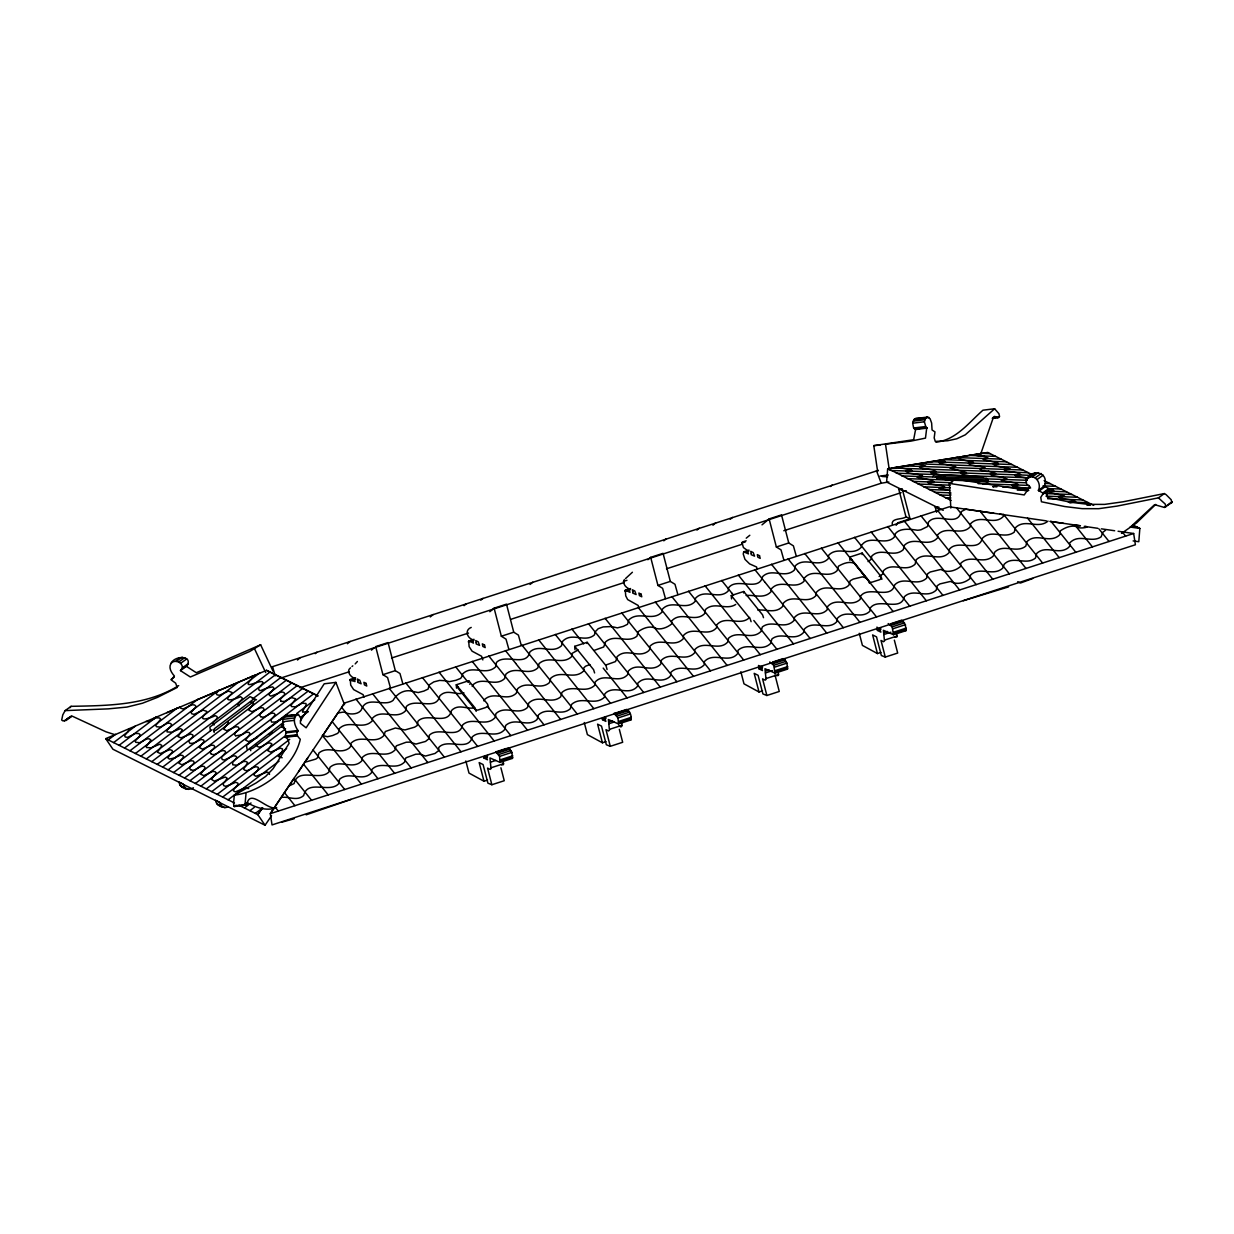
<?xml version="1.0" encoding="UTF-8"?>
<svg xmlns="http://www.w3.org/2000/svg" width="1234" height="1234" viewBox="0 0 1234 1234"><rect width="100%" height="100%" fill="white"/><g stroke="black" fill="none" stroke-linecap="round" stroke-linejoin="round"><path stroke-width="1.5" d="M404.953 760.159L405.94 757.83L415.704 754.221L419.406 754.082L425.499 756.056L435.031 753.465L438.687 750.596L438.749 747.495C447.263 737.747 468.689 752.385 472.252 736.883C481.846 728.106 495.914 739.922 505.045 729.171L505.616 725.499C515.38 716.723 527.504 728.091 537.098 719.484L538.456 714.918C548.282 705.925 560.421 717.139 570.247 708.84L571.62 704.367C581.708 695.498 594.788 706.496 604.537 697.133L604.598 694.248L606.28 692.428C616.182 685.101 628.862 696.547 637.623 686.166L637.731 683.235C647.063 673.286 659.403 685.225 669.476 676.972L670.787 675.353L670.725 672.499C680.597 662.257 694.85 675.152 704.429 664.586L704.275 661.717C713.591 651.259 728.908 664.324 737.701 653.542L738.086 650.225C747.897 641.557 761.054 652.909 770.633 643.423L771.96 638.904C781.924 631.191 794.187 642.359 803.658 632.425L803.889 629.633C813.221 618.974 827.382 631.484 836.775 621.751L837.022 618.697C846.385 608.053 860.237 620.609 869.862 611.231L870.201 608.146C877.991 597.025 900.82 612.342 904.383 596.701C913.823 587.692 926.379 599.292 936.236 590.13L937.208 585.734L939.938 583.913L950.566 581.415C956.751 585.332 965.358 582.803 970.371 578.222L970.325 575.306C979.889 565.727 992.753 577.003 1002.687 568.211L1004.214 564.216C1013.129 555.115 1025.994 565.912 1035.48 558.03L1036.683 553.464C1046.447 544.317 1058.402 555.871 1068.644 547.449L1069.878 545.875L1069.6 543.083C1078.824 532.949 1091.319 543.67 1101.16 536.821L1102.795 532.332L1105.494 530.296M616.707 658.879L615.457 661.594L605.894 665.003M614.162 713.267L614.671 714.224L627.073 710.198C630.358 710.784 631.793 716.877 630.898 719.931L618.496 723.957L608.377 719.515L609.473 730.235L608.532 730.96L605.987 729.68L610.29 746.308L622.676 742.282L619.329 729.356M784.176 659.172L786.953 663.136L787.477 669.121L775.091 673.147L764.957 668.705L766.052 679.425L765.111 680.15L762.566 678.87L766.869 695.498L779.256 691.472L774.967 674.844M902.501 620.764L905.386 624.697L905.91 630.697L893.509 634.723L883.39 630.265L884.485 641.001L883.544 641.711L880.999 640.446L885.287 657.074L897.689 653.048L894.341 640.122M395.343 748.174L396.392 745.799L406.217 742.22L409.858 742.128L415.966 744.071L425.529 741.449L429.093 738.595L429.17 735.479C437.731 725.808 459.11 740.4 462.673 724.882C472.267 716.136 486.35 727.983 495.436 717.17L495.929 713.607C505.678 704.676 517.894 716.152 527.52 707.483L528.862 702.917C538.718 693.894 550.873 705.154 560.668 696.84L562.025 692.367C572.113 683.543 585.209 694.557 594.942 685.132L594.989 682.248C604.182 671.527 618.913 685.194 628.029 674.18L628.137 671.25C637.469 661.301 649.809 673.27 659.881 665.003L661.193 663.383L661.115 660.514C670.987 650.287 685.24 663.182 694.819 652.616L694.665 649.732C703.982 639.243 719.299 652.354 728.091 641.572L728.476 638.256C738.271 629.571 751.429 640.94 761.008 631.469L762.334 626.934C772.283 619.267 784.531 630.435 794.048 620.471L794.28 617.663C803.581 606.989 817.756 619.499 827.166 609.812L827.412 606.742C836.76 595.991 850.642 608.547 860.237 599.277L860.592 596.176C868.428 585.132 891.01 600.387 894.758 584.762C904.167 575.646 916.754 587.261 926.595 578.175L927.582 573.779L930.251 571.99L940.894 569.429C947.11 573.347 955.687 570.848 960.762 566.283L960.684 563.383C970.217 553.727 983.082 565.002 993.015 556.287L994.049 554.714M486.026 755.979L487.445 759.789L484.006 758.077L484.021 756.643L487.569 755.486M604.459 717.556L605.863 721.366L602.439 719.653L602.454 718.203L606.002 717.062M759.018 668.843L758.54 665.496L761.039 666.746L762.458 670.556L759.018 668.843L762.55 667.687M879.472 628.307L880.875 632.132L877.436 630.404L876.973 627.057M355.577 677.774L350.255 679.487L350.718 685.117L353.649 689.605L363.151 694.68L363.891 697.333M473.995 639.335L468.689 641.063L469.136 646.678L472.082 651.182L481.584 656.257L482.849 659.928M630.574 588.525L625.268 590.253L625.731 595.868L627.674 599.585L638.163 605.447L638.749 607.76M273.022 671.173L260.636 644.78L249.684 651.506L190.345 677.003L180.442 670.617L186.396 666.329C194.278 655.624 174.919 654.776 171.002 663.46C168.271 667.81 171.464 672.7 174.395 676.016L171.187 679.919L175.629 683.142L177.233 687.446L157.613 697.318L142.404 703.257L126.886 707.082L108.176 708.871L65.109 710.614L62.78 714.887L61.7 720.008L62.672 720.795L66.142 720.394L72.112 716.106L106.109 731.855L114.7 734.6M896.1 525.314L897.689 522.83L910.029 518.82L902.733 490.762L898.645 488.726L905.957 516.784L910.029 518.82M861.27 545.767L861.317 547.217C852.262 557.151 837.562 545.32 828.477 555.485L828.6 558.323C818.867 568.936 805.278 556.21 795.375 565.727L794.357 570.123C784.485 579.116 771.975 567.455 762.612 576.602C758.972 592.505 736.389 576.756 728.507 587.955L728.214 590.978C718.651 600.557 704.83 587.924 695.359 598.428L695.143 601.405C685.95 611.462 671.82 598.891 662.272 609.272L662.103 611.956C652.663 622.121 638.904 610.475 628.924 619.777L627.504 624.296L623.293 626.363L617.386 627.875L611.725 626.579M771.173 589.898L771.204 589.019C780.412 578.252 794.542 590.685 804.059 581.229L804.229 578.931M992.83 418.449L999.571 416.537L998.908 413.668L994.635 408.762L965.281 434.815L956.797 438.78L947.681 440.754L935.279 441.417L934.184 437.9L934.971 431.885L932.056 429.972L931.639 423.061L930.066 418.696L927.258 417.107L915.566 418.542L914.024 419.498L912.682 423.2L913.638 428.013L915.582 429.525L913.654 439.72L873.795 445.644L877.636 471.481M914.286 428.722L926.765 427.55L925.485 438.116L910.815 441.14L885.503 444.209L889.328 470.046M180.087 706.835L180.365 708.023L183.095 708.995L192.041 704.784L194.556 704.953L195.836 706.095L195.496 707.421L191.147 712.28L191.64 713.746L193.985 714.363L203.116 710.152L206.695 711.339L206.587 712.65C195.712 722.476 209.888 718.496 215.179 715.658C220.562 716.954 214.238 720.656 212.88 722.816L214.084 724.99M1133.013 525.005L1139.846 528.43L1138.797 541.711L1133.12 540.908M462.519 675.476L460.668 678.392L455.948 680.289L449.315 681.677L446.43 680.952M595.081 631.916L598.212 628.708L603.133 626.918L611.678 626.548M355.392 679.456L351.844 680.597L355.006 681.554L353.726 677.929C349.824 676.34 346.338 670.525 350.471 667.856M276.647 807.56C267.315 811.293 249.299 787.014 246.877 804.938L234.321 806.558L233.535 803.781L234.306 795.143L256.256 782.865L265.665 776.417L273.177 768.581L289.126 743.346L287.769 739.151L285.069 736.821L286.242 731.885C283.218 727.458 280.427 719.946 285.363 715.951L298.427 714.471L300.865 718.419L300.356 723.263L306.109 727.798L335.879 682.371L324.203 683.806L300.34 720.918M234.306 795.143C262.117 791.966 294.232 766.499 300.294 739.289C297.625 736.497 295.636 734.384 297.918 730.466C294.895 726.039 292.103 718.527 297.055 714.517M500.911 767.779L504.243 780.721L491.857 784.731L487.553 768.119L490.099 769.384L491.039 768.659L489.944 757.938L500.078 762.396L512.465 758.37L511.956 752.37L508.13 747.681M936.791 479.085L937.516 477.142L939.167 476.694L986.814 478.298L988.187 480.797M1139.846 528.43L1130.406 527.088L1154.592 504.675L1164.372 507.436L1171.791 502.577L1171.189 499.739L1166.068 494.618L1164.387 493.569L1158.402 497.857L1117.079 506.094L1098.599 508.701L1082.095 508.655L1064.834 506.557L1041.434 501.775L1040.771 497.348L1043.332 493.307L1038.365 490.361L1044.35 486.073C1049.579 472.468 1032.272 467.809 1026.009 479.81L1026.734 484.515L1029.974 486.674L1024.205 494.942L949.409 483.419L950.843 508.053M804.213 578.9L804.337 578.129C813.499 567.285 827.412 579.81 837.099 570.694L838.503 566.144C843.501 563.306 850.211 560.591 855.471 564.015M625.268 590.253L630.003 592.305L628.723 588.695C625.268 587.23 622.183 582.649 624.311 579.625M757.167 569.337L756.596 567.008L749.624 563.892L744.966 559.341L743.223 553.989L743.701 551.829L748.436 553.881L747.156 550.256L743.408 547.541L741.958 542.389M1038.365 490.361C1041.928 483.358 1034.894 473.038 1027.197 478.175M994.049 554.683L994.589 552.292C1003.443 543.13 1016.338 553.912 1025.809 546.091L1027.043 541.525C1036.776 532.332 1048.73 543.855 1058.973 535.525L1060.268 533.936L1059.975 531.144C1064.834 527.581 1072.547 524.188 1078.454 527.412C1079.966 528.985 1091.627 526.748 1085.072 526.486M925.978 427.288L924.374 421.766L925.716 418.048L927.258 417.107M763.507 617.694L762.581 614.871L743.747 591.487L743.655 592.999M245.998 793.709L245.211 802.347L245.412 804.506L246.877 804.938M503.194 760.113L503.441 764.648L501.652 764.941M621.627 721.674L621.859 726.209L620.918 726.934L618.944 725.947M778.207 670.864L778.453 675.399L776.664 675.692M896.64 632.44L896.871 636.975L895.082 637.268M932.765 476.632L934.246 474.627L983.606 476.895M583.883 670.124L583.636 670.972C573.964 680.458 560.853 669.43 550.765 678.191L549.408 682.649C539.659 691.133 527.504 679.795 517.617 688.726L516.259 693.277C506.68 702.177 494.34 690.531 484.576 699.508L483.944 700.943M861.286 545.721C869.43 533.659 885.272 546.832 894.511 536.898L894.542 535.016M500.078 762.396L499.554 756.396L495.744 751.691M618.496 723.957L617.987 717.957L614.748 714.208M775.091 673.147L773.703 665.327L769.738 661.979M893.509 634.723L892.136 626.887L888.171 623.556M472.236 686.474L472.792 684.978C482.54 675.846 495.019 687.631 504.583 678.607L505.955 674.072C515.843 665.249 527.998 676.602 537.731 667.995L539.104 663.553C549.192 654.822 562.272 665.866 571.928 656.349L571.959 653.449L578.191 649.948M980.336 455.084L993.54 416.922L994.65 416.367L997.843 417.832M175.999 661.223L179.269 657.66M171.002 663.46C175.722 657.568 186.766 665.373 180.442 670.617M1165.806 506.881L1165.205 504.043L1158.402 497.857M282.216 724.728L281.846 727.104L283.897 728.029M488.649 707.946L487.569 704.105L468.75 680.736L456.272 684.777L456.534 688.156M468.673 680.752L468.596 681.908M607.082 669.522L606.002 665.681L587.168 642.297L574.705 646.338L574.967 649.732M587.091 642.328L587.029 643.469M743.67 591.518L731.284 595.528L731.546 598.922M881.924 579.255L880.999 576.432L862.18 553.063L849.702 557.105L849.979 560.483M862.103 553.079L862.088 554.575M1044.35 486.073L1049.316 489.003L1046.756 493.06L1047.419 497.472L1070.803 502.269L1088.064 504.351L1104.569 504.397L1123.048 501.806L1164.387 493.569M307.945 757.614L298.597 771.558M322.614 735.757L324.203 733.397M324.619 732.749L338.131 712.62M311.554 800.28L294 778.392L270.308 813.669L272.035 824.929L1135.388 544.765L1133.66 533.504L1118.081 531.252M341.988 706.866L344.826 702.778M262.503 807.776L257.813 814.641L265.048 825.237L271.542 815.736M262.148 808.301L257.813 814.641L239.026 805.247M1031.979 475.522L1033.166 473.871M70.014 707.699L71.063 706.326C107.774 705.586 146.368 705.617 178.699 685.626M236.064 805.278L234.321 806.558M127.781 731.855L129.076 729.109M213.035 776.973L211.461 779.317L214.192 781.122L225.313 777.034L227.071 778.145L225.159 781.446M250.687 679.811C242.034 689.945 257.906 680.582 262.225 681.677L263.089 682.757L260.744 685.888M225.868 726.055L223.693 729.186L226.763 730.744L235.694 726.733L238.177 726.98C241.741 729.973 231.514 732.718 235.601 735.742M260.929 713.129L259.618 715.165L260.729 716.692M127.719 731.916L124.603 735.603L125.205 737.053L127.781 737.315L135.339 733.474L138.732 733.505L140.09 734.693L139.643 736.158L135.185 740.894L135.725 742.282L139.735 742.729L146.599 738.981L149.113 738.78L150.841 739.86L149.175 743.053M250.733 679.749L251.227 679.224A5.692 1.712 -34.3 0 0 252.029 677.898L251.566 676.402M169.582 755.007L172.467 752L172.174 750.488L170.045 749.655L165.186 751.491M260.991 713.067L264.153 709.55L263.289 707.93L260.821 707.684L251.952 711.694L248.821 710.182L250.934 707.051M218.757 690.377L216.181 693.554L217.045 694.865L219.451 695.266L228.491 691.055L231.884 692.444L231.606 693.77C220.763 703.519 235.37 699.308 240.507 696.655L242.62 698.398L239.597 701.915M66.142 720.394C65.957 718.342 75.043 714.687 70.261 716.707M239.535 701.976L237.961 703.889L239.026 705.848M283.11 696.315L283.743 695.668A4.843 1.45 -34.3 0 0 284.776 694.14C284.576 690.839 279.424 692.089 277.681 693.616M245.767 765.82L247.648 762.504L245.859 761.409L243.407 761.579L236.758 765.203L232.779 764.818L232.624 762.411L236.974 757.398L235.601 756.01L233.272 755.856L224.357 760.036L222.213 759.573L221.488 757.337L225.76 752.324L224.85 750.874C219.945 749.1 216.444 756.365 211.446 754.205M169.552 755.038L167.978 758.031L169.459 759.095L174.858 757.861M201.589 744.457L204.227 741.341L203.517 739.968L201.003 739.444L193.939 743.084L190.067 743.485L188.648 741.171L193.044 736.42L192.812 734.893L190.699 734.045L185.81 735.865M225.884 726.039L228.506 722.954L227.827 721.582M213.081 776.926L216.366 773.024L215.009 771.62L212.664 771.466L203.78 775.646L200.633 774.15L205.153 767.934L204.258 766.484C199.337 764.71 195.851 771.975 190.869 769.815M272.035 691.025L273.979 688.202L272.699 686.86L266.945 688.032M271.943 691.117L269.351 693.863L269.213 695.143L270.709 696.161L277.635 693.647M225.097 781.508L223.153 783.621L223.724 785.657L225.621 786.289L229.524 785.009M250.996 706.989L253.602 703.982L253.047 702.609L250.61 701.961M283.049 696.362L280.257 699.277L280.982 701.359M245.72 765.882L243.561 769.198C248.096 774.227 253.633 764.016 258.446 767.533L257.86 770.17L254.497 773.548L254.065 775.153L255.885 776.294L267.161 772.083L269.213 772.854L269.506 774.412M149.113 743.13L146.399 745.999L146.445 747.511L151.072 747.835L159.834 744.195L161.7 745.321L161.345 746.555L157.412 752.216L160.281 753.511L165.125 751.537M201.558 744.488L199.414 747.573L202.438 749.146L211.384 745.151L213.883 745.382C217.462 748.375 207.219 751.136 211.338 754.144M1155.718 504.413L1136.529 522.954L1121.49 533.397M260.652 685.965L258.369 688.618L259.356 690.516A8.252 2.468 -34.3 0 0 260.775 690.5L266.945 688.048M352.014 666.514L352.801 665.836M471.218 627.412C464.786 629.818 466.73 637.238 472.144 639.505L473.424 643.115L470.37 641.51L473.825 640.415M625.468 578.623L632.41 572.237M297.487 660.005L300.309 657.614M315.194 653.681L316.907 652.231M347.417 643.747L350.147 641.449M430.296 616.938L433.196 614.501M464.077 605.678L466.39 603.719M480.751 600.233L482.988 598.336M530.08 584.469L532.795 582.186M663.799 540.831L666.036 538.949M696.948 530.096L699.231 528.167M712.943 525.221L715.828 522.784M730.219 519.283L732.472 517.385M830.389 486.504L832.117 485.055M371.419 650.148L374.257 647.788M489.836 611.725L494.109 608.177L506.495 604.151L513.745 632.209L518.403 635.094L521.272 645.336M647.85 559.727L650.688 557.352L663.074 553.341L670.324 581.399L674.983 584.284L677.852 594.526M762.01 524.851L769.121 518.928L781.508 514.902L788.757 542.975L793.4 545.86L796.269 556.102M355.176 663.907L357.397 661.486M746.231 538.178L749.809 535.263M749.655 617.416C740.184 627.011 725.746 614.578 716.707 624.898L716.769 627.458C707.977 638.24 692.66 625.098 683.327 635.618L683.497 638.487C673.918 649.053 659.696 636.235 649.794 646.354L649.855 649.207L648.606 650.842C638.641 659.049 626.548 647.279 617.031 656.766L616.692 658.848M108.191 739.876L115.502 734.323M113.621 742.59L135.185 726.255M119.081 745.321L156.703 716.8M124.526 748.051L177.326 708.007M129.971 750.766L197.903 699.262M135.431 753.48L218.572 690.438M140.877 756.211L239.165 681.692M146.337 758.941L259.757 672.916M151.782 761.656L270.153 671.913M157.227 764.37L275.598 674.628M162.672 767.101L211.97 729.726M252.723 698.814L281.043 677.343M168.132 769.831L286.489 680.073M173.578 772.546L291.949 682.803M178.992 775.245L297.363 685.502M184.545 778.022L302.916 688.279M189.959 780.736L308.33 690.978M195.404 783.451L313.791 693.709M200.864 786.181L283.866 722.121M269.382 734.23L272.004 732.24M296.731 713.499L314.793 699.801M283.774 724.713L253.417 747.758A2.761 0.833 -34.3 0 1 250.61 748.822L249.792 748.421M206.309 788.896L285.578 728.8M300.957 717.139L308.315 711.571M211.754 791.626L284.283 736.621M217.199 794.341L289.712 739.367M222.66 797.071L286.658 748.529M228.105 799.786L279.1 761.131M244.455 807.961L251.026 802.964M249.9 810.676L254.25 807.391M255.345 813.407L262.672 807.854M65.109 710.614L71.063 706.326M64.307 720.995L68.765 717.772M176.261 661.439L182.216 657.151M178.791 661.979L184.745 657.691M180.735 663.244L186.689 658.956M182.416 667.841L188.37 663.537M180.858 669.769L187.861 664.632M171.202 679.332L174.179 677.188M949.409 483.419L955.394 479.131L1028.231 490.469M1029.295 477.08L1035.28 472.792M1026.009 479.81L1030.483 476.586M1032.334 476.879L1038.318 472.591M1035.249 477.774L1041.234 473.486M1037.177 479.486L1043.162 475.198M1038.966 491.132L1044.936 486.844M1043.039 492.767L1049.008 488.463M1043.332 493.307L1049.316 489.003L1052.818 490.006M1043.362 493.862L1049.332 489.574M1164.372 507.436L1172.3 501.606M1048.021 521.118C1037.902 529.571 1025.315 518.218 1015.613 527.55L1014.24 532.147C1004.183 539.829 991.966 528.692 982.341 538.271C978.732 553.248 957.245 538.811 949.301 549.408L949.409 552.277C939.814 563.059 926.009 550.21 916.152 559.82L915.088 564.231C905.232 573.085 892.552 561.362 883.343 570.818L883.158 573.748L879.117 576.509M275.753 749.948L270.755 752.154L267.809 750.673L271.866 743.979C266.976 739.474 260.297 751.599 256.363 745.135M185.732 735.911L180.904 737.886L178.005 736.605L182.308 729.741L180.488 728.584L171.727 732.194L167.068 731.932L166.976 730.42L171.356 725.577L171.464 724.265L169.798 723.186L167.269 723.325L160.405 727.088L156.394 726.703L155.777 725.345L160.713 719.144L159.402 717.926L156.024 717.833L148.543 721.659L145.859 721.458M275.83 749.902L280.457 748.205L282.478 748.915L282.385 751.475L278.282 756.473L282.17 757.769M174.873 757.846L180.411 755.054L182.91 755.594L183.635 756.966L178.822 763.167L181.845 764.772L190.792 760.761L193.291 761.008C196.869 763.985 186.612 766.746 190.746 769.754M241.432 734.909L246.414 732.271L249.145 732.456L250.039 733.906L245.489 740.107L248.605 741.634L257.52 737.454M241.386 734.924L235.725 735.803M229.539 784.994L235.694 782.279L237.884 783.174L238.162 784.423L233.874 789.205L233.473 790.809L235.339 791.919L244.563 788.002L248.666 788.526M260.636 644.78L196.299 672.715L186.396 666.329M193.414 787.77C188.617 791.256 179.532 788.171 179.023 781.986L183.095 784.022L185.717 788.757M868.073 561.609L871.435 559.156L871.62 556.256C880.783 546.724 893.416 558.462 903.288 549.685L904.399 545.274C914.24 535.587 927.983 548.405 937.67 537.746L937.578 534.893C946.756 524.743 961.394 536.821 970.402 526.579L970.572 523.74C980.336 513.498 994.342 526.424 1003.643 516.136L1003.612 514.408L1042.622 563.043M350.996 799.447L306.125 814.826M282.524 718.435L275.799 722.029L271.511 722.075L270.925 719.792L275.167 714.841L274.257 713.406C269.336 711.632 265.834 718.898 260.852 716.753M218.973 690.5L197.934 699.447M266.436 670.309L317.693 695.729M180.272 706.943L166.806 712.681M154.096 718.08L156.888 716.892M222.953 688.803L238.918 682.016M240.106 681.507L247.648 678.299M248.049 678.129L252.384 676.294M252.924 676.062L256.055 674.72M265.048 825.237L112.926 749.239L105.708 738.642L266.575 670.309L318.033 696.007M219.436 690.3L222.182 689.127M308.099 711.524L302.746 712.203A8.252 2.468 -34.3 0 1 302.5 711.339L306.155 705.2L305.986 703.488L302.083 703.241L295.389 706.866L291.455 706.527L291.008 705.277L295.728 698.83L291.764 697.642A4.843 1.45 -34.3 0 0 289.543 698.567L284.53 701.406L281.09 701.406M965.929 509.21L961.918 511.246A5.707 3.023 -8.7 0 0 960.854 512.604C956.797 527.365 936.837 511.74 928.431 522.167L927.536 526.532L921.104 529.71A8.36 4.442 -8.7 0 1 917.263 530.219C909.72 529.062 898.784 527.597 894.527 534.939M275.275 675.831L272.498 666.653M1032.719 578.53L1020.456 583.034L1017.741 581.677M1170.356 503.133L1171.791 502.577M589.914 664.555L585.502 666.237L583.682 668.072L583.898 670.093M735.726 604.459C726.024 610.768 714.563 601.066 705.432 609.565L704.845 613.421C695.066 623.432 681.23 610.491 671.62 621.026L671.79 623.864C667.486 627.427 660.144 630.559 654.683 627.936M272.097 666.807L878.377 470.339M280.211 678.253L881.23 483.219L888.819 481.985M742.621 541.957L746.154 540.801M623.417 581.445L626.965 580.288M741.85 543.006L745.382 541.865M299.877 687.785L349.376 671.712M391.533 658.031L468.519 633.057M510.675 619.375L624.327 582.494M666.483 568.812L741.634 544.425M783.806 530.743L901.113 492.674M743.701 551.829L749.007 550.102M349.808 680.273L355.114 678.546M468.241 641.85L473.548 640.122M624.82 591.024L628.368 589.883M351.86 679.996L355.392 678.839M626.872 590.762L630.404 589.605M745.29 552.323L748.837 551.182M395.312 670.648L388.078 642.575L375.676 646.601L382.926 674.674L395.312 670.648L399.97 673.517L402.839 683.775M494.109 608.177L501.343 636.235L513.745 632.209M650.688 557.352L657.938 585.425L670.324 581.399M769.121 518.928L776.356 547.001L788.757 542.975M905.957 516.784C902.949 519.792 891.102 517.678 892.275 524.296M1046.386 520.871L949.255 506.804L344.564 703.025L270.308 813.669L1133.66 533.504M495.867 751.861L506.495 748.406M614.301 713.422L626.687 709.411L627.073 710.198M772.654 662.041L783.282 658.586M891.087 623.617L901.699 620.162M496.253 752.647L506.866 749.208M759.033 667.393L762.581 666.252M773.024 662.843L783.652 659.388M877.467 628.97L880.999 627.813M891.457 624.404L902.085 620.964M294.232 818.697L281.707 822.23M1008.564 586.89L963.291 600.757M497.657 753.033L510.043 749.023M616.074 714.609L628.476 710.583M772.654 663.799L785.055 659.774M891.087 625.376L903.473 621.35M484.006 758.077L487.553 756.936M602.439 719.653L605.971 718.496M877.436 630.404L880.983 629.263M498.69 754.56L511.092 750.534M617.123 716.136L629.51 712.111M773.703 665.327L786.089 661.301M892.136 626.887L904.522 622.877M499.554 756.396L511.956 752.37M617.987 717.957L630.373 713.946M774.566 667.147L786.953 663.136M893 628.723L905.386 624.697M608.994 721.859L612.542 720.702M765.589 671.049L769.121 669.892M884.007 632.61L887.554 631.469M490.407 762.165L495.713 760.452M608.825 723.741L614.146 722.013M765.419 672.931L772.499 670.633M883.837 634.507L890.917 632.209M500.402 759.805L512.789 755.779M618.82 721.381L631.222 717.355M775.415 670.571L787.801 666.545M893.832 632.132L906.234 628.106M500.464 761.332L512.866 757.306M618.897 722.908L631.284 718.882M775.476 672.098L787.863 668.072M893.91 633.659L906.296 629.649M491.255 767.718L503.657 763.692M609.689 729.279L622.075 725.253M766.268 678.469L778.654 674.443M884.701 640.045L897.087 636.019M465.835 760.962L468.982 773.07L483.99 781.23L487.538 780.073M584.268 722.522L587.399 734.631L602.423 742.791L605.956 741.649M740.847 671.712L743.979 683.821L759.003 691.981L762.55 690.839M859.265 633.289L862.412 645.397L877.436 653.557L880.968 652.4M289.126 785.857L294.124 783.559C297.857 767.008 319.776 781.616 329 771.852L329.987 767.301C339.982 758.509 352.77 770.71 361.978 760.668L362.071 757.707C371.419 747.804 385.718 759.913 395.25 749.732L395.358 748.205M594.202 650.38L603.75 646.955L605.339 642.143C614.779 633.181 627.042 644.055 636.945 636.204L638.101 631.731C642.498 628.507 649.177 625.607 654.575 627.859M746.138 595.528C754.298 594.464 763.615 599.369 770.972 591.826L771.173 589.929M757.861 610.136C766.005 609.118 775.353 613.961 782.695 606.418L782.942 603.642C792.135 592.798 806.326 605.354 815.813 595.791L816.06 592.706C825.299 581.831 839.213 594.372 848.853 585.255L850.257 580.72L853.296 579.07L862.581 576.833L865.605 577.805M463.922 692.891C455.701 695.745 447.202 688.279 439.798 695.899C436.312 711.509 415.195 697.457 406.387 706.465L405.462 710.954C395.327 720.517 381.846 708.131 372.344 718.311L372.282 720.826C362.827 730.821 348.775 719.021 339.149 728.723L339.011 731.669L337.622 733.397L332.656 735.51L327.442 736.729L322.336 735.449L361.361 784.114M337.854 713.021L342.805 712.157A5.707 3.023 -8.7 0 1 345.134 712.404C350.286 715.257 360.559 714.378 362.009 708.177C367.177 696.932 381.429 705.277 390.237 701.976A8.36 4.442 -8.7 0 0 393.152 700.295C396.716 693.631 404.968 688.942 412.511 691.364M849.702 557.105L868.613 580.458L869.538 583.281M731.284 595.528L750.179 618.882L751.105 621.705M574.705 646.338L593.6 669.692L594.603 672.946M456.272 684.777L475.183 708.131L476.17 711.37M1025.747 480.736L1027.074 480.427M474.442 707.822C466.591 709.55 458.493 703.334 451.474 710.553C447.942 726.178 426.733 711.987 418.017 721.165L417.107 725.623L414.593 727.165L404.953 729.942L395.374 728.014L385.27 731.531L383.959 735.495C374.442 745.413 360.39 733.582 350.826 743.423L350.703 746.369L349.16 748.128C339.427 755.316 328.568 745.028 318.912 752.987L317.77 757.583L315.858 759.064L304.798 762.288M876.479 470.663L881.23 483.219M935.974 442.188C956.057 440.014 968.783 422.645 982.943 410.197L994.635 408.762M222.29 807.036L219.667 802.301L215.595 800.264C215.904 805.694 223.138 808.486 227.781 807.159M958.34 457.613C956.165 460.452 984.624 462.164 968.459 463.352L970.634 464.94L983.513 466.992L985.303 467.979L984.578 468.426C974.675 467.856 983.143 472.144 988.635 471.342M888.064 468.658L951.121 500.464M891.426 468.118L915.227 464.246M962.597 456.472L981.539 453.433M957.63 457.336L917.217 463.907M982.866 484.268L988.804 483.466L985.704 481.923L972.855 479.81M1028.554 490.314L1024.405 490.53M922.184 418.172L915.566 418.542M925.515 417.755L928.863 417.339M914.024 419.498L925.716 418.048M913.083 421.164L924.775 419.714M912.682 423.2L924.374 421.766M992.229 418.311L998.908 417.478M913.638 428.013L925.33 426.578M915.073 428.985L926.765 427.55M915.582 429.525L927.274 428.09M880.012 476.062L888.357 475.028M298.427 714.471L285.363 715.951M283.913 717.201L295.605 715.782M282.925 719.36L294.602 717.926M282.679 721.782L294.371 720.347M286.242 731.885L297.918 730.466M286.257 732.857L297.934 731.423M285.008 736.204L296.7 734.77M285.069 736.821L296.762 735.387M285.285 737.315L296.962 735.896M244.409 804.26L247.756 803.858M233.735 805.941L245.412 804.506M275.028 808.255C265.156 810.923 255.376 807.375 246.893 802.486M282.771 797.272C289.882 796.763 297.055 801.236 303.657 795.606C307.42 779.055 329.262 793.524 338.563 783.852L339.535 779.317C349.53 770.463 362.318 782.68 371.573 772.685L371.665 769.707C380.967 759.758 395.281 771.882 404.845 761.748L404.968 760.175M880.181 445.058L873.795 445.644M958.371 457.613L963.199 457.29L962.659 456.503M950.92 492.906L949.44 493.291L950.766 494.263M1062.073 496.7L1064.757 496.253L1047.913 491.78L1053.898 490.962L1052.941 490.068M933.089 471.943L930.683 472.699L939.814 474.704M1061.888 496.7L1058.541 496.993L1061.703 498.706L1072.145 500.017L1075.647 501.575L1069.863 502.978M933.182 471.943L936.082 471.527L932.518 469.846L922.245 468.426L919.392 466.868L925.654 466.097L916.476 463.753L1017.448 467.27M898.645 488.726L902.316 488.849M902.733 490.762L906.388 490.885M936.591 512.264L935.218 507.004L938.889 507.112M981.369 453.356L990.192 453.665M969.615 455.469L995.637 456.379M955.687 457.521L1001.098 459.11M942.822 459.619L1006.558 461.824M929.989 461.686L1011.988 464.539M904.26 465.866L1022.893 470M891.426 467.948L1028.354 472.715M890.917 470.462L1033.799 475.445L987.74 452.431L887.662 468.766L886.614 482.047L943.208 510.321M896.362 473.193L1028.554 477.789M901.807 475.908L937.747 477.157M986.398 478.854L1027.043 480.273M907.268 478.638L1026.225 482.772M1044.967 483.435L1050.149 483.605M912.713 481.353L951.954 482.725M978.084 483.635L1028.986 485.409M1043.008 485.887L1055.594 486.335M918.142 484.067L950.118 485.178M993.108 486.674L996.933 486.813M1002.702 487.014L1030.621 487.985M1048.422 488.602L1061.009 489.034M923.695 486.844L950.226 487.754M1017.279 490.099L1028.616 490.484M1047.512 491.147L1066.562 491.811M929.109 489.543L948.082 490.207M1045.368 493.585L1071.976 494.51M934.554 492.273L950.35 492.813M1045.954 496.145L1077.421 497.24M939.999 494.988L950.782 495.358M1047.681 498.737L1082.881 499.971M945.46 497.718L950.843 497.904M1068.274 501.991L1088.326 502.685M1086.923 505.169L1090.285 505.277M1130.298 526.933L1137.362 527.18M882.048 476.478L887.632 476.802M914.425 473.825L922.245 475.414A8.252 1.111 4.5 0 1 922.384 475.8L917.032 477.203L931.577 480.211L933.829 481.661L927.644 482.509L931.747 484.206L943.192 485.903L944.828 487.122L938.658 488.047L949.625 490.407M914.286 473.81L909.103 473.131L905.787 471.357L911.926 470.632L910.646 469.63L896.532 467.115M957.677 470.262L966.392 472.514L961.07 473.177L963.168 474.766L975.415 476.648M957.599 470.247L949.748 467.871L956.011 467.084L954.638 466.143L939.568 463.197L938.966 462.395L945.259 461.67L941.095 459.881M939.907 474.704L945.259 475.645M978.547 455.778L973.888 454.96M978.639 455.793L984.717 456.487L988.125 458.138C968.597 459.017 1012.482 463.521 993.355 464.2L995.422 465.789L1010.152 468.827L1004.029 469.66L1005.34 470.864L1016.754 472.684L1020.549 474.35L1015.011 475.476L1016.723 476.432L1027.212 477.959M953.049 480.412L945.167 479.579L941.249 477.851M992.799 486.69L993.586 486.782M988.665 471.342L995.684 473.486L990.486 474.164L991.905 475.599L1002.394 477.111L1007.237 479.147L1000.882 479.872L1002.131 480.813L1014.965 482.926L1018.112 484.468L1012.173 485.286L1012.913 486.103L1027.968 489.142M971.79 510.058L965.25 509.118M1050.011 521.396L1080.429 525.792L1074.876 525.005L1092.429 546.878M1084.239 526.347L1097.874 528.322M1101.345 528.831L1114.657 530.743M999.879 514.146L1003.982 514.732M1050.489 521.473L1063.461 523.355M993.925 513.282L972.068 510.105M905.91 630.697L904.244 629.834M787.477 669.121L785.811 668.257M630.08 719.823L630.898 719.931M511.663 758.247L512.465 758.37M1048.591 488.772L1049.363 488.911M181.645 786.721L184.329 787.4M218.217 805L220.901 805.679M937.825 478.144L987.03 479.933L986.321 479.471M412.557 691.395L418.218 692.552L423.879 691.071L428.121 689.081L429.185 684.901L433.797 681.908L439.613 680.397L446.307 680.782M468.689 641.063L470.277 641.572M350.255 679.487L351.844 680.597M885.287 657.074L881.338 655.516L876.526 636.883L872.608 634.924L877.436 653.557M766.869 695.498L762.921 693.94L758.092 675.307L754.19 673.363L759.003 691.981M610.29 746.308L606.326 744.75L601.513 726.116L597.595 724.173L602.423 742.791M491.857 784.731L487.908 783.174L483.08 764.556L479.178 762.597L483.99 781.23M867.209 578.623L866.16 578.114M1044.134 480.597L1093.71 505.369M935.357 476.956L937.269 477.913M935.218 507.004L939.305 509.04M776.356 547.001L781.014 549.87L783.883 560.113M657.938 585.425L662.596 588.309L665.45 598.552M501.343 636.235L506.002 639.119L508.871 649.362M382.926 674.674L387.584 677.543L390.453 687.785M105.708 738.642L234.491 802.979M185.686 788.079L188.401 789.436M222.259 806.357L224.974 807.715M180.056 785.379L184.128 787.415M216.629 803.643L220.701 805.679M253.942 699.046L252.769 698.459A2.761 0.833 -34.3 0 0 252.353 698.413M254.898 699.524L254.991 699.57A2.761 0.833 -34.3 0 1 253.633 701.637L217.076 729.309A2.761 0.833 -34.3 0 1 214.084 730.574M852.586 561.208L860.237 570.694M861.27 571.974L868.983 581.538A2.761 1.465 -8.7 0 0 872.423 582.032L879.24 579.826A2.761 1.465 -8.7 0 0 880.891 577.836L880.613 577.481M850.473 558.37L837.932 542.713M853.943 562.673L893.154 611.54M1122.23 531.854L1125.639 536.111M1099 528.954L1109.042 541.495M1051.183 521.566L1075.817 552.277M1027.552 518.141L1059.25 557.645M980.166 511.277L1025.994 568.442M956.52 507.853L1009.366 573.841M937.578 510.382L992.768 579.224M920.965 515.766L976.187 584.607M904.383 521.149L959.589 589.991M887.77 526.548L942.946 595.39M871.142 531.947L926.364 600.773M854.53 537.33L909.751 606.156M821.335 548.097L876.51 616.938M804.738 553.48L859.944 622.322M798.398 571.666L843.346 627.705M788.094 558.894L798.321 571.635M771.497 564.277L826.718 633.104M765.203 582.463L810.136 638.487M754.899 569.661L765.111 582.402M738.302 575.044L793.493 643.886M731.978 593.276L733.52 595.189M753.82 620.501L776.896 649.269M721.659 580.443L731.87 593.168M705.077 585.826L760.283 654.668M688.495 591.209L743.701 660.051M671.867 596.608L727.104 665.434M655.285 601.991L710.491 670.818M648.575 620.363L693.477 676.34M638.271 607.514L648.452 620.208M621.689 612.882L676.88 681.723M605.061 618.28L660.283 687.122M588.464 623.664L643.685 692.505M571.897 629.047L583.697 643.809M603.179 668.088L627.073 697.889M555.254 634.446L610.491 703.272M538.656 639.829L548.883 652.57M548.899 652.647L593.832 708.671M522.044 645.212L577.25 714.054M505.462 650.611L515.689 663.352M515.673 663.414L560.622 719.453M488.818 656.01L544.04 724.836M472.221 661.393L527.458 730.219M455.624 666.776L468.18 682.417M488.124 707.313L510.814 735.618M439.026 672.16L494.217 741.002M422.414 677.559L477.62 746.385M461.022 751.768L405.785 682.942M389.173 688.341L444.379 757.167M372.591 693.724L427.797 762.55M355.978 699.107L411.2 767.949M394.602 773.332L341.648 707.375M332.131 721.566L377.974 778.716M313.05 750.01L344.733 789.513M303.533 764.185L328.167 794.881M284.869 793.138L294.926 805.679M274.92 806.805L278.329 811.062M289.065 716.044L286.627 714.918L246.43 745.336L247.078 749.223M256.564 699.817L254.127 698.691L214.639 728.538L213.497 730.142L214.192 732.441M252.492 697.781L250.055 696.655L209.857 727.073L210.505 730.96M250.764 750.704L250.07 748.868M254.667 649.069L265.696 672.561M335.879 682.371L344.502 704.66M462.472 675.229L462.611 673.949C472.344 664.185 485.471 676.309 495.636 666.869L496.5 662.427C505.2 653.172 526.363 667.486 529.864 651.953C539.412 643.3 551.613 654.622 561.547 645.721L562.611 641.325C572.082 631.453 584.746 643.361 594.51 634.831L595.081 631.962M851.876 560.329A2.761 1.465 -8.7 0 1 851.738 559.496M469.599 684.052A2.761 1.465 -8.7 0 1 469.846 684.284M486.967 706.372A2.761 1.465 -8.7 0 1 485.409 707.622L478.607 709.828A2.761 1.465 -8.7 0 1 476.679 710.074M475.769 709.889A2.761 1.465 -8.7 0 1 475.105 709.519L457.953 688.017A2.761 1.465 -8.7 0 1 458.4 686.628M357.829 681.06L357.737 682.34L361.115 683.79L359.804 680.258L357.305 679.009L357.829 681.06M476.262 642.621L476.17 643.901L479.532 645.367L478.221 641.834L475.738 640.585L476.262 642.621M632.841 591.811L632.749 593.091L636.112 594.557L634.816 591.009L632.317 589.775L632.841 591.811M751.275 553.387L751.167 554.668L754.545 556.133L753.234 552.585L750.735 551.336L751.275 553.387M759.512 555.716L757.337 554.637L757.846 557.197L760.19 558.37L759.512 555.716M641.094 594.156L638.904 593.06L639.413 595.621L641.773 596.793L641.094 594.156M484.499 644.966L482.324 643.87L482.833 646.431L485.193 647.603L484.499 644.966M366.082 683.389L363.907 682.309L364.416 684.855L366.76 686.042L366.082 683.389"/></g></svg>
